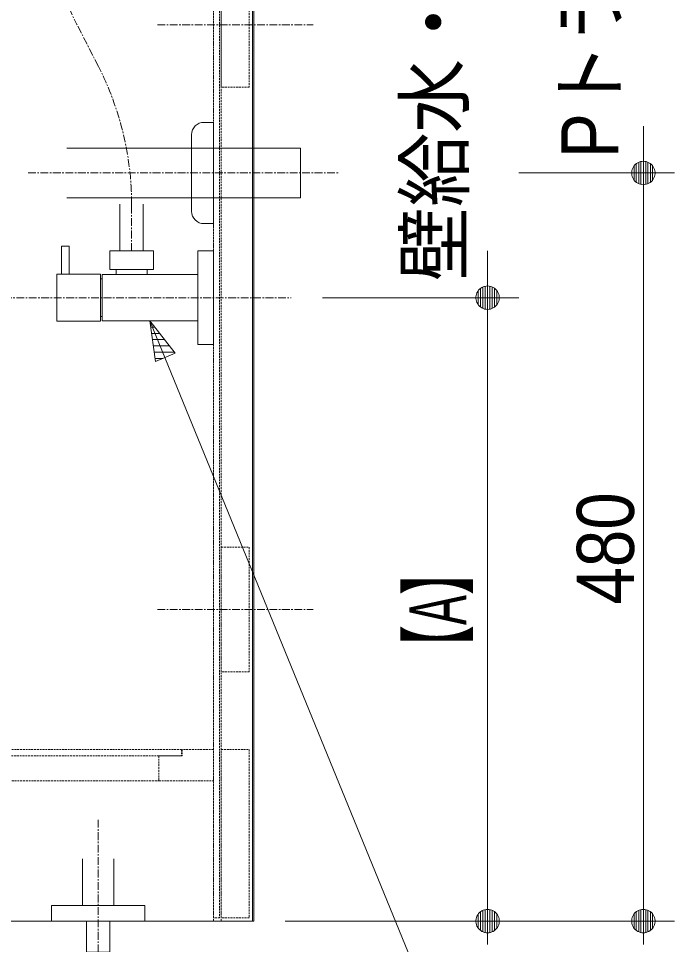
# Model space of a CAD drawing. Units: millimetres, scale not verified. Extents: x -6062 to 6062, y -3045 to 3045.
# Drawn here: x -3424 to -3002, y -2085 to -1491 of the extents above; entities that cross this region are included whole.
import ezdxf
from ezdxf.enums import TextEntityAlignment as Align

# ---------------------------------------------------------------- set-up
doc = ezdxf.new("R2010")
doc.units = ezdxf.units.MM
doc.header["$LTSCALE"] = 20
doc.linetypes.add('CHAIN1', pattern=[8, 5, -1, 1, -1])
doc.linetypes.add('DASHED1', pattern=[1.8, 1.2, -0.6])
for name, color, linetype, lineweight in [('0-1_5ボウル・キャビネット', 7, 'Continuous', 9), ('0-2_2寸法-1', 7, 'Continuous', 9), ('0-3_0', 7, 'Continuous', 9), ('0-4_2寸法-2', 7, 'Continuous', 9), ('0-5_4給排水', 7, 'Continuous', 9), ('0-6_2寸法-3', 7, 'Continuous', 9)]:
    doc.layers.add(name, color=color, linetype=linetype, lineweight=lineweight)
doc.styles.add('ＭＳ Ｐゴシック', font='')
doc.styles.get('ＭＳ Ｐゴシック').set_extended_font_data('MS PGothic')

# ---------------------------------------------------------------- blocks, each defined once
blk = doc.blocks.new('グループ-17')
at = {"layer": '0-1_5ボウル・キャビネット'}
blk.add_lwpolyline([(-40260, -28100), (-29720, -28100), (-29720, -41400), (-40260, -41400)], close=True, dxfattribs=at)
blk = doc.blocks.new('グループ-18')
at = {"layer": '0-1_5ボウル・キャビネット', "linetype": 'DASHED1'}
for p, q in [((-30220, -41400), (-30220, -28100)), ((-30120, -41400), (-30120, -28100)), ((-37920, -39600), (-30920, -39600))]:
    blk.add_line(p, q, dxfattribs=at)
for points in [[(-30220, -28100), (-30140, -28100), (-30140, -41360), (-30220, -41360)], [(-30120, -29100), (-29760, -29100), (-29760, -30700), (-30120, -30700)], [(-30120, -36600), (-29760, -36600), (-29760, -38200), (-30120, -38200)], [(-38210, -39200), (-30630, -39200), (-30630, -39280), (-38210, -39280)], [(-30620, -39280), (-30920, -39280), (-30920, -39600), (-30220, -39600), (-30220, -39200), (-30620, -39200)], [(-30120, -39200), (-29760, -39200), (-29760, -41360), (-30120, -41360)]]:
    blk.add_lwpolyline(points, close=True, dxfattribs=at)
blk = doc.blocks.new('グループ-19')
at = {"layer": '0-1_5ボウル・キャビネット', "linetype": 'CHAIN1'}
for p, q in [((-30940, -29900), (-28940, -29900)), ((-30940, -37400), (-28940, -37400))]:
    blk.add_line(p, q, dxfattribs=at)
blk = doc.blocks.new('グループ-20')
at = {"layer": '0-1_5ボウル・キャビネット'}
blk.add_lwpolyline([(-41700, -41400), (-29700, -41400), (-29700, -21400)], dxfattribs=at)
for name in ['グループ-17', 'グループ-18', 'グループ-19']:
    blk.add_blockref(name, (0, 0), dxfattribs=at)
blk = doc.blocks.new('_Dot')
at = {"layer": '0-3_0'}
for p, q in [((-10, 0), (-20, 0)), ((9.78, 2), (-9.78, 2)), ((7.99, 6), (-7.99, 6)), ((9.16, -3.98), (-9.16, -3.98)), ((6, -7.98), (-6, -7.98))]:
    blk.add_line(p, q, dxfattribs=at)
for points in [[(10, 0), (9.92, 1.25), (9.69, 2.49), (9.3, 3.68), (8.76, 4.82), (8.09, 5.88), (7.29, 6.85), (6.37, 7.71), (5.36, 8.44), (4.26, 9.05), (3.09, 9.51), (1.87, 9.82), (0.63, 9.98), (-0.63, 9.98), (-1.87, 9.82), (-3.09, 9.51), (-4.26, 9.05), (-5.36, 8.44), (-6.37, 7.71), (-7.29, 6.85), (-8.09, 5.88), (-8.76, 4.82), (-9.3, 3.68), (-9.69, 2.49), (-9.92, 1.25), (-10, 0), (0, 0)], [(-10, 0), (-9.92, -1.25), (-9.69, -2.49), (-9.3, -3.68), (-8.76, -4.82), (-8.09, -5.88), (-7.29, -6.85), (-6.37, -7.71), (-5.36, -8.44), (-4.26, -9.05), (-3.09, -9.51), (-1.87, -9.82), (-0.63, -9.98), (0.63, -9.98), (1.87, -9.82), (3.09, -9.51), (4.26, -9.05), (5.36, -8.44), (6.37, -7.71), (7.29, -6.85), (8.09, -5.88), (8.76, -4.82), (9.3, -3.68), (9.69, -2.49), (9.92, -1.25), (10, 0), (0, 0)]]:
    blk.add_lwpolyline(points, close=True, dxfattribs=at)
blk = doc.blocks.new('止水栓_側面')
at = {"layer": '0-5_4給排水', "linetype": 'CHAIN1'}
blk.add_line((-3010, 0), (1000, 0), dxfattribs=at)
at = {"layer": '0-5_4給排水'}
blk.add_lwpolyline([(-900, 1200), (-900, 600), (-1200, 600), (-1200, 1200)], dxfattribs=at)
for points in [[(-1950, 660), (-1850, 660), (-1850, 300), (-1950, 300)], [(-1330, 600), (-770, 600), (-770, 360), (-1330, 360)], [(-200, 600), (0, 600), (0, -600), (-200, -600)], [(-1250, 360), (-850, 360), (-850, 298), (-1250, 298)], [(-1450, -300), (-2010, -300), (-2010, 300), (-1450, 300)], [(-1450, 240), (-1430, 240), (-1430, -240), (-1450, -240)], [(-1430, 298), (-200, 298), (-200, -298), (-1430, -298)]]:
    blk.add_lwpolyline(points, close=True, dxfattribs=at)
blk = doc.blocks.new('グループ-21')
at = {"layer": '0-5_4給排水', "linetype": 'CHAIN1'}
for p, q in [((-32400, -26100), (-32400, -22320)), ((-31696.8, -30432.9), (-31973.2, -29893.9))]:
    blk.add_line(p, q, dxfattribs=at)
at = {"layer": '0-5_4給排水'}
for p, q in [((-32100, -23186.8), (-32100, -23440)), ((-32700, -23360), (-32700, -23440)), ((-34222.2, -24704), (-34528.6, -24446.9))]:
    blk.add_line(p, q, dxfattribs=at)
for points in [[(-33960, -23020), (-32750, -23020), (-32750, -23360), (-32400, -23360), (-32050.1, -23158), (-32050, -22820), (-32750, -22820), (-32750, -22860), (-33960, -22860)], [(-33872.6, -23930.9), (-33931.1, -23939.7), (-33988.5, -23954.1), (-34044.2, -23974.2), (-34106.6, -24004.5), (-34165.1, -24041.9), (-34220.6, -24087.3), (-34271.4, -24140.3), (-34273.1, -24142.3), (-34770.3, -24734.9), (-34463.9, -24992), (-33966.7, -24399.5), (-33950.3, -24382.1), (-33931.9, -24366.9), (-33911.9, -24353.9), (-33890.4, -24343.4), (-33871.8, -24336.7), (-33852.7, -24331.9), (-33833.2, -24329), (-33813.5, -24328), (-32750, -24328), (-32750, -25540), (-32050, -25540), (-32050, -23440), (-32750, -23440), (-32750, -23928), (-33813.5, -23928)], [(-31920, -25600), (-32880, -25600), (-32880, -25540), (-31920, -25540)]]:
    blk.add_lwpolyline(points, close=True, dxfattribs=at)
for points in [[(-32750, -22860), (-32749.9, -22860.4), (-32749.6, -22861.6), (-32749.2, -22863.6), (-32748.6, -22866.4), (-32747.9, -22869.8), (-32747.1, -22874), (-32746.2, -22878.7), (-32745.3, -22884.1), (-32744.4, -22889.9), (-32743.5, -22896.2), (-32742.7, -22902.9), (-32742.1, -22909.9), (-32741.5, -22917.2), (-32741.1, -22924.7), (-32740.8, -22932.3), (-32740.7, -22940), (-32740.8, -22944), (-32740.8, -22948.1), (-32741.1, -22956.1), (-32741.6, -22963.9), (-32742.2, -22971.4), (-32742.9, -22978.5), (-32743.7, -22985.3), (-32744.6, -22991.5), (-32745.5, -22997.3), (-32746.4, -23002.4), (-32747.3, -23007), (-32748, -23010.9), (-32748.7, -23014.2), (-32749.3, -23016.7), (-32749.7, -23018.5), (-32749.9, -23019.6), (-32750, -23020)], [(-32750, -23928), (-32749.4, -23929), (-32747.7, -23932.1), (-32744.9, -23937.2), (-32741.1, -23944.1), (-32736.5, -23952.7), (-32731.3, -23962.9), (-32725.7, -23974.6), (-32719.7, -23987.6), (-32713.7, -24001.8), (-32707.9, -24017.2), (-32702.3, -24033.7), (-32697.3, -24051.2), (-32693.1, -24069.6), (-32689.9, -24088.8), (-32687.9, -24108.5), (-32687.2, -24128.5), (-32688, -24148.6), (-32690.1, -24168.5), (-32693.4, -24187.7), (-32697.7, -24206.3), (-32702.8, -24223.9), (-32708.5, -24240.5), (-32714.4, -24255.9), (-32720.5, -24270.1), (-32726.4, -24283), (-32732, -24294.4), (-32737.1, -24304.4), (-32741.5, -24312.7), (-32745.1, -24319.3), (-32747.8, -24324.1), (-32749.4, -24327.1), (-32750, -24328)]]:
    blk.add_lwpolyline(points, dxfattribs=at)
at = {"layer": '0-5_4給排水', "linetype": 'CHAIN1'}
for points in [[(-32400, -28126.5), (-32400, -28040.6), (-32400, -27526.8), (-32400, -25600)], [(-31270, -32800), (-31270, -32286.2), (-31270, -32200.3)]]:
    blk.add_lwpolyline(points, dxfattribs=at)
for centre, start, end in [((-28527, -28126.5), 180, 207.15167), ((-35143, -32200.3), 0, 27.15167)]:
    blk.add_arc(centre, 3872.9, start, end, dxfattribs=at)
at = {"layer": '0-5_4給排水'}
blk.add_blockref('止水栓_側面', (-30220, -33400), dxfattribs=at)
blk = doc.blocks.new('グループ-22')
at = {"layer": '0-5_4給排水', "linetype": 'CHAIN1'}
blk.add_line((-31700, -40100), (-31700, -42300), dxfattribs=at)
at = {"layer": '0-5_4給排水'}
blk.add_lwpolyline([(-31900, -40600), (-31900, -41200), (-31500, -41200), (-31500, -40600)], dxfattribs=at)
for points in [[(-32300, -41200), (-31100, -41200), (-31100, -41400), (-32300, -41400)], [(-31850, -41400), (-31550, -41400), (-31550, -41800), (-31850, -41800)]]:
    blk.add_lwpolyline(points, close=True, dxfattribs=at)
blk = doc.blocks.new('グループ-29')
at = {"layer": '0-5_4給排水'}
blk.add_line((-30500, -32290), (-30500, -31310), dxfattribs=at)
at = {"layer": '0-5_4給排水', "linetype": 'CHAIN1'}
blk.add_line((-32600, -31800), (-28600, -31800), dxfattribs=at)
at = {"layer": '0-5_4給排水'}
for points in [[(-30340, -31150), (-30220, -31150), (-30220, -32450), (-30340, -32450)], [(-32100, -31480), (-29100, -31480), (-29100, -32120), (-32100, -32120)]]:
    blk.add_lwpolyline(points, dxfattribs=at)
for centre, start, end in [((-30340, -31310), 90, 180), ((-30340, -32290), 180, 270)]:
    blk.add_arc(centre, 160, start, end, dxfattribs=at)

msp = doc.modelspace()

# ---------------------------------------------------------------- linework, layer by layer
at = {"layer": '0-2_2寸法-1'}
for p, q in [((-3102.5, -1590), (-3002.5, -1590)), ((-3022.5, -1605.01), (-3022.5, -2054.99)), ((-3228.5, -1670), (-3102.5, -1670)), ((-3122.5, -1685.01), (-3122.5, -2054.99)), ((-3252.5, -2070), (-3102.5, -2070)), ((-3102.5, -2070), (-3002.5, -2070))]:
    msp.add_line(p, q, dxfattribs=at)
at = {"layer": '0-4_2寸法-2'}
for p, q in [((-3022.5, -1574.99), (-3022.5, -1559.99)), ((-3102.5, -1590), (-3002.5, -1590)), ((-3022.5, -1590), (-3022.5, -2070)), ((-3122.5, -1654.99), (-3122.5, -1639.99)), ((-3228.5, -1670), (-3102.5, -1670)), ((-3122.5, -1670), (-3122.5, -2070)), ((-3252.5, -2070), (-3102.5, -2070)), ((-3102.5, -2070), (-3002.5, -2070))]:
    msp.add_line(p, q, dxfattribs=at)
at = {"layer": '0-6_2寸法-3'}
for p, q in [((-3339.22, -1684.93), (-3339.25, -1684.93)), ((-3339.22, -1684.93), (-3339.25, -1684.93)), ((-3336.1, -1688.93), (-3338.68, -1688.93)), ((-3332.97, -1692.93), (-3338.12, -1692.93)), ((-3329.85, -1696.93), (-3337.56, -1696.93)), ((-3326.72, -1700.93), (-3337, -1700.93)), ((-3323.6, -1704.93), (-3336.43, -1704.93)), ((-3330.88, -1708.93), (-3335.87, -1708.93))]:
    msp.add_line(p, q, dxfattribs=at)
msp.add_lwpolyline([(-3467.57, -2420), (-3038.38, -2420), (-3339.25, -1684.9)], dxfattribs=at)
msp.add_lwpolyline([(-3335.59, -1710.93), (-3339.25, -1684.9), (-3323.06, -1705.62)], close=True, dxfattribs=at)
msp.add_lwpolyline([(-3335.59, -1710.93), (-3339.25, -1684.9), (-3323.06, -1705.62)], close=True, dxfattribs=at)

# ---------------------------------------------------------------- block references
at = {"layer": '0-1_5ボウル・キャビネット', "xscale": 0.05, "yscale": 0.05}
msp.add_blockref('グループ-20', (-1787.5, 0), dxfattribs=at)
at = {"layer": '0-2_2寸法-1', "xscale": 0.7503418, "yscale": 0.7503418}
for p, rotation in [((-3022.5, -1590), 90), ((-3122.5, -1670), 90), ((-3122.5, -2070), 270), ((-3022.5, -2070), 270)]:
    msp.add_blockref('_Dot', p, dxfattribs=dict(at, rotation=rotation))
at = {"layer": '0-4_2寸法-2', "xscale": 0.7503418, "yscale": 0.7503418}
for p, rotation in [((-3022.5, -1590), 270), ((-3122.5, -1670), 270), ((-3122.5, -2070), 90), ((-3022.5, -2070), 90)]:
    msp.add_blockref('_Dot', p, dxfattribs=dict(at, rotation=rotation))
at = {"layer": '0-5_4給排水', "xscale": 0.05, "yscale": 0.05}
for name in ['グループ-21', 'グループ-29', 'グループ-22']:
    msp.add_blockref(name, (-1787.5, 0), dxfattribs=at)

# ---------------------------------------------------------------- texts
at = {"layer": '0-2_2寸法-1', "style": 'ＭＳ Ｐゴシック'}
for s, height, width, p in [('480', 36.66, 0.9, (-3017.54, -1866.89)), ('【A】', 36.69, 0.6, (-3125.13, -1910.05))]:
    msp.add_text(s, height=height, rotation=90, dxfattribs=dict(at, width=width)).set_placement(p, align=Align.BOTTOM_LEFT)
at = {"layer": '0-4_2寸法-2', "style": 'ＭＳ Ｐゴシック'}
for s, width, p in [('Pトラップ排水位置', 0.9, (-3027.48, -1580.42)), ('壁給水・給湯位置', 0.95, (-3127.38, -1659.36))]:
    msp.add_text(s, height=36.66, rotation=90, dxfattribs=dict(at, width=width)).set_placement(p, align=Align.BOTTOM_LEFT)

doc.saveas('drawing.dxf')
